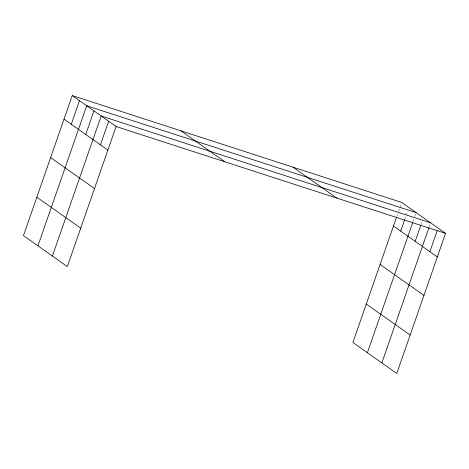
<?xml version="1.0" encoding="UTF-8"?>
<svg xmlns="http://www.w3.org/2000/svg" width="469" height="469" viewBox="0 0 469 469"><rect width="100%" height="100%" fill="white"/><g stroke="black" fill="none" stroke-linecap="round" stroke-linejoin="round"><path stroke-width="0.35" stroke-dasharray="2.35 1.76" d="M396.751 216.572L398.392 211.853M398.627 211.179L401.446 203.095M404.929 218.982L407.743 210.898M413.107 221.391L414.514 217.352M414.748 216.678L415.686 213.981M421.051 224.481L422.692 219.762M429.229 226.89L430.401 223.52"/><path stroke-width="0.7" d="M72.226 95.559L23.45 235.631L67.319 266.58L116.095 126.513L72.226 95.559L401.681 202.42L445.55 233.369L396.774 373.441L352.905 342.487L396.516 217.247M71.253 124.262L79.466 100.665M37.925 245.844L86.706 105.771L416.155 212.633M85.727 134.474L93.941 110.877M52.405 256.062L101.181 115.99L430.636 222.845M100.425 144.839L108.638 121.248M400.702 231.117L404.694 219.656M367.379 352.706L412.638 222.74M415.182 241.33L420.816 225.155M381.854 362.918L428.988 227.565M429.874 251.701L437.155 230.801M116.095 126.513L445.55 233.369M393.468 226.011L437.337 256.959M292.961 167.157L336.83 198.106M380.078 264.452L423.947 295.4M180.946 130.822L224.815 161.776M366.289 304.053L410.158 335.001M64.013 119.155L107.882 150.103M50.629 157.59L94.498 188.544M36.834 197.197L80.703 228.145"/></g></svg>
